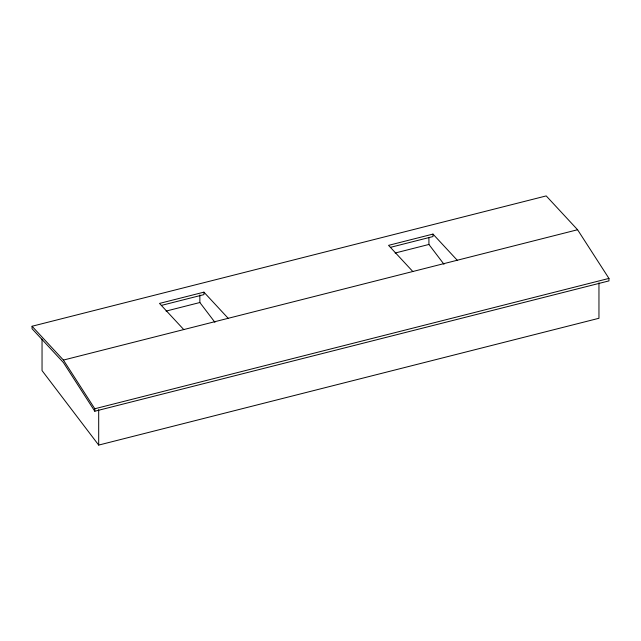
<?xml version="1.0" encoding="UTF-8"?>
<svg xmlns="http://www.w3.org/2000/svg" width="641" height="641" viewBox="0 0 641 641"><rect width="100%" height="100%" fill="white"/><g stroke="black" fill="none" stroke-linecap="round" stroke-linejoin="round"><path stroke-width="0.96" d="M32.05 326.253L546.204 195.914L577.581 229.742L608.95 278.418L608.95 280.894L94.796 411.234L63.419 362.55L32.05 328.729L32.05 326.253L63.419 360.074L94.796 408.758L94.796 411.234M228.188 318.305L203.926 292.152L159.497 303.417L183.759 329.57M457.241 260.246L432.979 234.085L388.55 245.351L412.812 271.504M161.428 305.396L203.926 294.628L203.926 292.152M390.481 247.338L432.979 236.561L432.979 234.085M166.059 311.093L199.864 302.52L214.935 322.335M395.112 253.027L428.917 244.461L443.981 264.268M63.419 360.074L577.581 229.742M94.796 408.758L608.95 278.418M42.042 339.105L42.042 370.594L98.69 445.086L598.958 318.273L598.958 282.849M428.917 237.851L428.917 244.461M199.864 294.964L199.864 302.52M98.69 409.663L98.69 445.086"/></g></svg>
